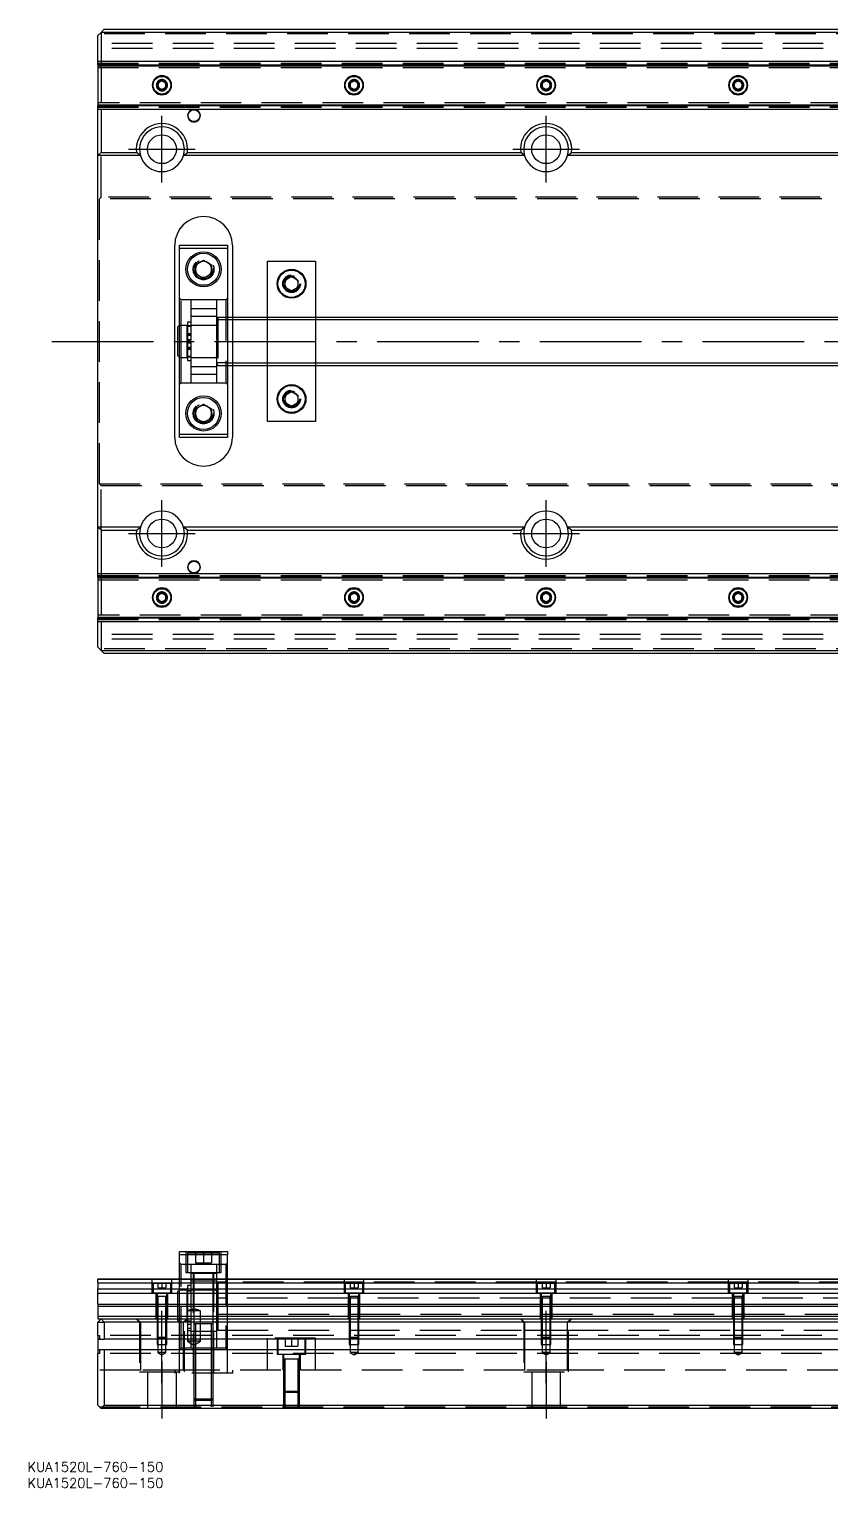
# Model space of a CAD drawing. Extents: x -21 to 1002, y -358 to 107.
# Drawn here: x -21.5 to 228.9, y -358.1 to 97.5 of the extents above; entities that cross this region are included whole.
import ezdxf

# ---------------------------------------------------------------- set-up
doc = ezdxf.new("R2010")
doc.units = 0
doc.linetypes.add('CENTER', pattern=[50.8, 31.75, -6.35, 6.35, -6.35])
doc.linetypes.add('DASHED', pattern=[19.05, 12.7, -6.35])
doc.layers.get('0').update_dxf_attribs({"linetype": 'CONTINUOUS'})
doc.layers.add('CENTER', color=1, linetype='CENTER')
doc.styles.get("Standard").update_dxf_attribs({"font": 'txt.shx', "height": 3, "bigfont": 'bigfont.shx'})

# ---------------------------------------------------------------- blocks, each defined once
blk = doc.blocks.new('*U2')
at = {"color": 7, "linetype": 'CONTINUOUS'}
blk.add_text('KUA1520L-760-150', height=3, dxfattribs=at).set_placement((-21.99, -358.05))
blk = doc.blocks.new('*U3')
at = {"color": 7, "linetype": 'CONTINUOUS'}
blk.add_text('KUA1520L-760-150', height=3, dxfattribs=at).set_placement((-21.99, -353.01))

msp = doc.modelspace()

# ---------------------------------------------------------------- linework, layer by layer
at = {"color": 7, "linetype": 'CONTINUOUS'}
for p, q in [((1, 96.5), (0, 95.5)), ((2, 97.5), (1, 96.5)), ((1, 96.5), (1, 87.5)), ((305, 96.5), (1, 96.5)), ((2, 97.5), (305, 97.5)), ((0, 87.5), (0, 95.5)), ((0, 86.32), (0, 87.5)), ((0, 87.5), (305, 87.5)), ((0, 86.32), (0, 86.1)), ((0, 86.32), (305, 86.32)), ((0, 86.1), (305, 86.1)), ((0, 86.1), (0, 73.9)), ((18.75, 80.72), (20, 81.44)), ((18.75, 79.28), (18.75, 80.72)), ((20, 78.56), (18.75, 79.28)), ((20, 81.44), (21.25, 80.72)), ((21.25, 79.28), (20, 78.56)), ((21.25, 80.72), (21.25, 79.28)), ((78.75, 80.72), (80, 81.44)), ((78.75, 79.28), (78.75, 80.72)), ((80, 78.56), (78.75, 79.28)), ((80, 81.44), (81.25, 80.72)), ((81.25, 79.28), (80, 78.56)), ((81.25, 80.72), (81.25, 79.28)), ((138.75, 80.72), (140, 81.44)), ((138.75, 79.28), (138.75, 80.72)), ((140, 78.56), (138.75, 79.28)), ((140, 81.44), (141.25, 80.72)), ((141.25, 79.28), (140, 78.56)), ((141.25, 80.72), (141.25, 79.28)), ((198.75, 80.72), (200, 81.44)), ((198.75, 79.28), (198.75, 80.72)), ((200, 78.56), (198.75, 79.28)), ((200, 81.44), (201.25, 80.72)), ((201.25, 79.28), (200, 78.56)), ((201.25, 80.72), (201.25, 79.28)), ((0, 73.9), (0, 73.68)), ((0, 73.9), (305, 73.9)), ((0, 72.5), (0, 73.68)), ((0, 73.68), (305, 73.68)), ((0, 58), (0, 72.5)), ((0, 72.5), (305, 72.5)), ((1, 72.5), (1, 59)), ((0, 58), (1, 59)), ((0, -58), (0, 58)), ((13.29, 58), (0, 58)), ((1, 59), (12.06, 59)), ((13.29, 58), (12.06, 59)), ((26.71, 58), (27.94, 59)), ((133.29, 58), (26.71, 58)), ((27.94, 59), (132.06, 59)), ((133.29, 58), (132.06, 59)), ((146.71, 58), (147.94, 59)), ((253.29, 58), (146.71, 58)), ((147.94, 59), (252.06, 59)), ((24, -30), (24, 30)), ((25.5, 29), (25.5, 30)), ((25.5, 30), (40.5, 30)), ((40.5, 29), (25.5, 29)), ((25.5, -29), (25.5, 29)), ((40.5, 30), (40.5, 29)), ((40.5, 29), (40.5, -29)), ((42, 30), (42, 7.5)), ((30.5, 23.94), (33, 25.39)), ((30.5, 21.06), (30.5, 23.94)), ((33, 25.39), (35.5, 23.94)), ((35.5, 23.94), (35.5, 21.06)), ((53, 7.5), (53, 25)), ((53, 25), (68, 25)), ((68, 25), (68, 7.5)), ((33, 19.61), (30.5, 21.06)), ((35.5, 21.06), (33, 19.61)), ((58.5, 19.15), (60.5, 20.31)), ((58.5, 16.85), (58.5, 19.15)), ((60.5, 20.31), (62.5, 19.15)), ((62.5, 19.15), (62.5, 16.85)), ((60.5, 15.69), (58.5, 16.85)), ((62.5, 16.85), (60.5, 15.69)), ((25.5, 5), (25, 4.5)), ((305, 7.5), (40.5, 7.5)), ((25, -4.5), (25, 4.5)), ((25, -4.5), (25.5, -5)), ((40.5, -7.5), (305, -7.5)), ((42, -7.5), (42, -30)), ((53, -25), (53, -7.5)), ((68, -7.5), (68, -25)), ((58.5, -16.85), (60.5, -15.69)), ((58.5, -19.15), (58.5, -16.85)), ((60.5, -15.69), (62.5, -16.85)), ((62.5, -16.85), (62.5, -19.15)), ((30.5, -21.06), (33, -19.61)), ((30.5, -23.94), (30.5, -21.06)), ((33, -19.61), (35.5, -21.06)), ((35.5, -21.06), (35.5, -23.94)), ((60.5, -20.31), (58.5, -19.15)), ((62.5, -19.15), (60.5, -20.31)), ((33, -25.39), (30.5, -23.94)), ((35.5, -23.94), (33, -25.39)), ((68, -25), (53, -25)), ((25.5, -30), (25.5, -29)), ((25.5, -29), (40.5, -29)), ((40.5, -30), (25.5, -30)), ((40.5, -29), (40.5, -30)), ((0, -72.5), (0, -58)), ((0, -58), (1, -59)), ((13.29, -58), (0, -58)), ((1, -59), (1, -72.5)), ((1, -59), (12.06, -59)), ((12.06, -59), (13.29, -58)), ((133.29, -58), (26.71, -58)), ((27.94, -59), (26.71, -58)), ((27.94, -59), (132.06, -59)), ((132.06, -59), (133.29, -58)), ((147.94, -59), (146.71, -58)), ((253.29, -58), (146.71, -58)), ((147.94, -59), (252.06, -59)), ((0, -73.68), (0, -72.5)), ((0, -72.5), (305, -72.5)), ((0, -73.68), (0, -73.9)), ((0, -73.68), (305, -73.68)), ((0, -73.9), (0, -86.1)), ((0, -73.9), (305, -73.9)), ((18.75, -79.28), (20, -78.56)), ((18.75, -80.72), (18.75, -79.28)), ((20, -81.44), (18.75, -80.72)), ((20, -78.56), (21.25, -79.28)), ((21.25, -80.72), (20, -81.44)), ((21.25, -79.28), (21.25, -80.72)), ((78.75, -79.28), (80, -78.56)), ((78.75, -80.72), (78.75, -79.28)), ((80, -81.44), (78.75, -80.72)), ((80, -78.56), (81.25, -79.28)), ((81.25, -80.72), (80, -81.44)), ((81.25, -79.28), (81.25, -80.72)), ((138.75, -79.28), (140, -78.56)), ((138.75, -80.72), (138.75, -79.28)), ((140, -81.44), (138.75, -80.72)), ((140, -78.56), (141.25, -79.28)), ((141.25, -80.72), (140, -81.44)), ((141.25, -79.28), (141.25, -80.72)), ((198.75, -79.28), (200, -78.56)), ((198.75, -80.72), (198.75, -79.28)), ((200, -81.44), (198.75, -80.72)), ((200, -78.56), (201.25, -79.28)), ((201.25, -80.72), (200, -81.44)), ((201.25, -79.28), (201.25, -80.72)), ((0, -86.1), (0, -86.32)), ((0, -86.1), (305, -86.1)), ((0, -87.5), (0, -86.32)), ((0, -86.32), (305, -86.32)), ((0, -95.5), (0, -87.5)), ((0, -87.5), (305, -87.5)), ((1, -87.5), (1, -96.5)), ((0, -95.5), (1, -96.5)), ((1, -96.5), (2, -97.5)), ((1, -96.5), (305, -96.5)), ((305, -97.5), (2, -97.5)), ((25.5, -284.29), (40.5, -284.29)), ((25.5, -285.29), (25.5, -284.29)), ((25.5, -292.79), (25.5, -285.29)), ((40.5, -285.29), (25.5, -285.29)), ((40.5, -284.29), (40.5, -285.29)), ((40.5, -292.79), (40.5, -285.29)), ((0, -292.79), (0, -292.92)), ((0, -292.79), (311.5, -292.79)), ((0, -294.01), (0, -292.92)), ((0, -292.92), (311.5, -292.92)), ((0, -294.01), (0, -295.88)), ((0, -294.01), (311.5, -294.01)), ((0, -297.23), (0, -295.88)), ((0, -295.88), (311.5, -295.88)), ((0, -300.71), (0, -297.23)), ((0, -297.23), (311.5, -297.23)), ((0, -300.71), (0, -301.29)), ((0, -300.71), (311.5, -300.71)), ((0, -301.29), (0, -304.49)), ((0, -301.29), (311.5, -301.29)), ((0, -304.49), (0, -305.29)), ((0, -304.49), (760, -304.49)), ((0, -306.29), (1, -305.29)), ((0, -305.29), (1, -305.29)), ((0, -310.44), (0, -306.29)), ((1, -305.29), (759, -305.29)), ((1, -305.29), (2, -306.29)), ((758, -306.29), (2, -306.29)), ((2, -306.29), (2, -311.59)), ((0, -310.44), (0, -311.59)), ((0, -310.44), (0.5, -310.44)), ((0, -311.59), (0, -314.99)), ((0.5, -311.59), (0, -311.59)), ((0.5, -310.44), (0.5, -311.59)), ((0.5, -311.59), (2, -311.59)), ((758, -311.59), (2, -311.59)), ((0, -314.99), (0, -316.14)), ((0, -314.99), (0.5, -314.99)), ((0.5, -316.14), (0, -316.14)), ((0, -332.29), (0, -316.14)), ((2, -314.99), (0.5, -314.99)), ((0.5, -314.99), (0.5, -316.14)), ((758, -314.99), (2, -314.99)), ((2, -314.99), (2, -332.29)), ((1, -333.29), (0, -332.29)), ((2, -332.29), (1, -333.29)), ((2, -332.29), (758, -332.29)), ((759, -333.29), (1, -333.29))]:
    msp.add_line(p, q, dxfattribs=at)
at = {"color": 3, "linetype": 'DASHED'}
for p, q in [((319.5, 96), (0.5, 96)), ((760, 93), (0, 93)), ((760, 91.5), (0, 91.5)), ((0, 86.91), (305, 86.91)), ((0, 86.7), (760, 86.7)), ((1, 87.5), (1, 72.5)), ((0, 86.26), (311.5, 86.26)), ((0, 85.5), (311.5, 85.5)), ((21.48, 80.26), (21.5, 80)), ((78.5, 80), (78.52, 80.22)), ((138.5, 80), (138.52, 80.22)), ((198.5, 80), (198.52, 80.22)), ((311.5, 74.5), (0, 74.5)), ((0, 73.74), (311.5, 73.74)), ((0, 73.3), (760, 73.3)), ((0, 73.09), (305, 73.09)), ((1, 45), (1, 59)), ((1, 45), (0.5, 44.5)), ((0.5, -44.5), (0.5, 44.5)), ((759.5, 44.5), (0.5, 44.5)), ((759, 45), (1, 45)), ((35.98, 22.86), (36, 22.5)), ((58, 18), (58.02, 18.3)), ((26, 13), (25.5, 13.5)), ((29, 13), (26, 13)), ((26, 0), (26, 13)), ((37, 13), (29, 13)), ((29, 13), (29, 0)), ((37, 10.2), (29, 10.2)), ((40, 13), (37, 13)), ((37, 13), (37, 0)), ((40.5, 13.5), (40, 13)), ((40, 13), (40, -13)), ((27.85, 5), (25.5, 5)), ((27.85, -5), (27.85, 5)), ((29, 4.8), (27.85, 4.8)), ((29, 6), (28, 6)), ((28, 6), (28, -6)), ((29, 4.65), (28, 4.65)), ((37, 7.8), (29, 7.8)), ((36.7, 5), (29, 5)), ((36.7, 5), (29, 5)), ((37, 5), (36.7, 5)), ((37.5, 7.5), (37, 7)), ((40.5, 6.75), (37, 6.75)), ((40.5, 7.5), (37.5, 7.5)), ((37.5, 7.5), (37.5, -7.5)), ((42, 7.5), (42, 2.5)), ((53, 2.5), (53, 7.5)), ((68, 7.5), (68, 2.5)), ((26, -13), (26, 0)), ((29, 2.4), (28, 2.4)), ((28, 2.34), (29, 2.34)), ((29, 1.8), (28, 1.8)), ((28, 0.6), (29, 0.6)), ((28, 0.3), (29, 0.3)), ((29, 0), (29, -13)), ((37, 0), (37, -13)), ((42, 2.5), (42, -2.5)), ((53, -2.5), (53, 2.5)), ((68, 2.5), (68, -2.5)), ((28, -0.3), (29, -0.3)), ((29, -0.6), (28, -0.6)), ((28, -1.8), (29, -1.8)), ((29, -2.34), (28, -2.34)), ((28, -2.4), (29, -2.4)), ((42, -2.5), (42, -7.5)), ((53, -7.5), (53, -2.5)), ((68, -2.5), (68, -7.5)), ((25.5, -5), (27.85, -5)), ((27.85, -4.8), (29, -4.8)), ((28, -4.65), (29, -4.65)), ((28, -6), (29, -6)), ((29, -5), (36.7, -5)), ((29, -5), (36.7, -5)), ((29, -7.8), (37, -7.8)), ((36.7, -5), (37, -5)), ((40.5, -6.75), (37, -6.75)), ((37, -7), (37.5, -7.5)), ((37.5, -7.5), (40.5, -7.5)), ((25.5, -13.5), (26, -13)), ((26, -13), (29, -13)), ((29, -10.2), (37, -10.2)), ((29, -13), (37, -13)), ((37, -13), (40, -13)), ((40, -13), (40.5, -13.5)), ((58, -18), (58.02, -17.7)), ((30, -22.5), (30.02, -22.15)), ((0.5, -44.5), (759.5, -44.5)), ((0.5, -44.5), (1, -45)), ((1, -59), (1, -45)), ((1, -45), (759, -45)), ((1, -72.5), (1, -87.5)), ((0, -73.09), (305, -73.09)), ((0, -73.3), (760, -73.3)), ((0, -73.74), (311.5, -73.74)), ((0, -74.5), (311.5, -74.5)), ((18.5, -80), (18.52, -79.78)), ((78.5, -80), (78.52, -79.78)), ((138.5, -80), (138.52, -79.78)), ((198.5, -80), (198.52, -79.75)), ((311.5, -85.5), (0, -85.5)), ((0, -86.26), (311.5, -86.26)), ((0, -86.7), (760, -86.7)), ((0, -86.91), (305, -86.91)), ((760, -91.5), (0, -91.5)), ((760, -93), (0, -93)), ((319.5, -96), (0.5, -96)), ((27.5, -284.29), (27.5, -290.79)), ((28, -284.79), (28, -290.79)), ((38, -284.79), (28, -284.79)), ((30.5, -284.79), (30.5, -287.79)), ((33, -284.79), (33, -287.79)), ((35.5, -284.79), (35.5, -287.79)), ((38, -290.79), (38, -284.79)), ((38.5, -290.79), (38.5, -284.29)), ((26, -288.29), (25.5, -287.79)), ((29, -288.29), (26, -288.29)), ((26, -314.29), (26, -288.29)), ((27.5, -290.79), (38.5, -290.79)), ((37, -288.29), (29, -288.29)), ((29, -288.29), (29, -290.79)), ((29, -290.79), (29, -292.79)), ((37, -291.09), (29, -291.09)), ((29.75, -290.79), (29.75, -322.29)), ((30, -290.79), (30, -292.79)), ((30.5, -287.79), (33, -287.79)), ((33, -287.79), (35.5, -287.79)), ((36, -292.79), (36, -290.79)), ((36.25, -322.29), (36.25, -290.79)), ((37, -288.29), (37, -290.79)), ((40, -288.29), (37, -288.29)), ((37, -290.79), (37, -292.79)), ((40.5, -287.79), (40, -288.29)), ((40, -288.29), (40, -314.29)), ((17, -297.29), (17, -292.79)), ((17.25, -294.29), (17.25, -297.29)), ((22.75, -294.29), (17.25, -294.29)), ((18.75, -294.29), (18.75, -295.59)), ((18.75, -295.59), (20, -295.59)), ((20, -294.29), (20, -295.59)), ((20, -295.59), (21.25, -295.59)), ((21.25, -294.29), (21.25, -295.59)), ((22.75, -297.29), (22.75, -294.29)), ((23, -292.79), (23, -297.29)), ((25.5, -305.29), (25.5, -292.79)), ((29, -294.84), (28, -294.84)), ((28, -294.84), (28, -302.79)), ((29, -292.79), (29, -302.4)), ((30, -293.49), (29, -293.49)), ((30, -292.79), (30, -302.29)), ((36, -293.49), (30, -293.49)), ((36, -305.29), (36, -292.79)), ((37, -293.49), (36, -293.49)), ((37, -292.79), (37, -305.29)), ((37.5, -293.79), (37, -294.29)), ((40.5, -293.79), (37.5, -293.79)), ((37.5, -293.79), (37.5, -301.29)), ((40.5, -305.29), (40.5, -292.79)), ((77, -293.79), (40.5, -293.79)), ((77, -297.29), (77, -292.79)), ((83, -293.79), (77, -293.79)), ((77.25, -294.29), (77.25, -297.29)), ((82.75, -294.29), (77.25, -294.29)), ((78.75, -294.29), (78.75, -295.59)), ((78.75, -295.59), (80, -295.59)), ((80, -294.29), (80, -295.59)), ((80, -295.59), (81.25, -295.59)), ((81.25, -294.29), (81.25, -295.59)), ((82.75, -297.29), (82.75, -294.29)), ((83, -292.79), (83, -297.29)), ((137, -293.79), (83, -293.79)), ((137, -297.29), (137, -292.79)), ((143, -293.79), (137, -293.79)), ((137.25, -294.29), (137.25, -297.29)), ((142.75, -294.29), (137.25, -294.29)), ((138.75, -294.29), (138.75, -295.59)), ((138.75, -295.59), (140, -295.59)), ((140, -294.29), (140, -295.59)), ((140, -295.59), (141.25, -295.59)), ((141.25, -294.29), (141.25, -295.59)), ((142.75, -297.29), (142.75, -294.29)), ((143, -292.79), (143, -297.29)), ((197, -293.79), (143, -293.79)), ((197, -297.29), (197, -292.79)), ((203, -293.79), (197, -293.79)), ((197.25, -294.29), (197.25, -297.29)), ((202.75, -294.29), (197.25, -294.29)), ((198.75, -294.29), (198.75, -295.59)), ((198.75, -295.59), (200, -295.59)), ((200, -294.29), (200, -295.59)), ((200, -295.59), (201.25, -295.59)), ((201.25, -294.29), (201.25, -295.59)), ((202.75, -297.29), (202.75, -294.29)), ((203, -292.79), (203, -297.29)), ((257, -293.79), (203, -293.79)), ((23, -297.29), (17, -297.29)), ((18.25, -305.29), (18.25, -297.29)), ((18.5, -297.29), (18.5, -298.29)), ((21.5, -298.29), (18.5, -298.29)), ((18.5, -298.29), (18.5, -298.3)), ((18.5, -298.29), (18.5, -305.29)), ((18.5, -298.29), (18.5, -298.29)), ((20, -298.29), (18.5, -298.29)), ((18.75, -298.29), (18.75, -305.29)), ((21.5, -298.29), (20, -298.29)), ((21.25, -305.29), (21.25, -298.29)), ((21.5, -298.29), (21.5, -297.29)), ((21.5, -298.3), (21.5, -298.29)), ((21.5, -298.29), (21.5, -298.29)), ((21.5, -305.29), (21.5, -298.29)), ((21.75, -297.29), (21.75, -305.29)), ((25.5, -296.29), (25, -296.79)), ((25, -301.29), (25, -296.79)), ((27.85, -296.29), (25.5, -296.29)), ((27.85, -301.29), (27.85, -296.29)), ((28, -296.49), (27.85, -296.49)), ((29, -296.49), (28, -296.49)), ((29, -296.64), (28, -296.64)), ((30, -296.29), (29, -296.29)), ((36, -296.29), (30, -296.29)), ((36.7, -296.29), (36, -296.29)), ((37, -296.29), (36.7, -296.29)), ((40.5, -298.79), (37, -298.79)), ((78.25, -298.79), (40.5, -298.79)), ((83, -297.29), (77, -297.29)), ((78.25, -305.29), (78.25, -297.29)), ((78.5, -298.79), (78.25, -298.79)), ((78.5, -297.29), (78.5, -298.29)), ((78.5, -298.29), (78.5, -298.3)), ((78.5, -298.29), (78.5, -305.29)), ((78.5, -298.29), (78.5, -298.29)), ((80, -298.29), (78.5, -298.29)), ((78.75, -298.79), (78.5, -298.79)), ((78.75, -298.29), (78.75, -305.29)), ((81.25, -298.79), (78.75, -298.79)), ((81.5, -298.29), (80, -298.29)), ((81.25, -305.29), (81.25, -298.29)), ((81.5, -298.79), (81.25, -298.79)), ((81.5, -298.29), (81.5, -297.29)), ((81.5, -298.3), (81.5, -298.29)), ((81.5, -298.29), (81.5, -298.29)), ((81.5, -305.29), (81.5, -298.29)), ((81.75, -298.79), (81.5, -298.79)), ((81.75, -297.29), (81.75, -305.29)), ((138.25, -298.79), (81.75, -298.79)), ((143, -297.29), (137, -297.29)), ((138.25, -305.29), (138.25, -297.29)), ((138.5, -298.79), (138.25, -298.79)), ((138.5, -297.29), (138.5, -298.29)), ((141.5, -298.29), (138.5, -298.29)), ((138.5, -298.29), (138.5, -305.29)), ((138.5, -298.29), (138.5, -298.29)), ((138.5, -298.29), (138.5, -298.3)), ((140, -298.29), (138.5, -298.29)), ((138.75, -298.79), (138.5, -298.79)), ((138.75, -298.29), (138.75, -305.29)), ((141.25, -298.79), (138.75, -298.79)), ((141.5, -298.29), (140, -298.29)), ((141.25, -305.29), (141.25, -298.29)), ((141.5, -298.79), (141.25, -298.79)), ((141.5, -298.29), (141.5, -297.29)), ((141.5, -298.29), (141.5, -298.29)), ((141.5, -305.29), (141.5, -298.29)), ((141.5, -298.3), (141.5, -298.29)), ((141.75, -298.79), (141.5, -298.79)), ((141.75, -297.29), (141.75, -305.29)), ((198.25, -298.79), (141.75, -298.79)), ((203, -297.29), (197, -297.29)), ((198.25, -305.29), (198.25, -297.29)), ((198.5, -298.79), (198.25, -298.79)), ((198.5, -297.29), (198.5, -298.29)), ((200, -298.29), (198.5, -298.29)), ((198.5, -298.29), (198.5, -305.29)), ((198.5, -298.29), (198.5, -298.29)), ((198.5, -298.29), (198.5, -298.3)), ((201.5, -298.29), (198.5, -298.29)), ((198.75, -298.79), (198.5, -298.79)), ((198.75, -298.29), (198.75, -305.29)), ((201.25, -298.79), (198.75, -298.79)), ((201.5, -298.29), (200, -298.29)), ((201.25, -305.29), (201.25, -298.29)), ((201.5, -298.79), (201.25, -298.79)), ((201.5, -298.29), (201.5, -297.29)), ((201.5, -298.29), (201.5, -298.29)), ((201.5, -305.29), (201.5, -298.29)), ((201.5, -298.3), (201.5, -298.29)), ((201.75, -298.79), (201.5, -298.79)), ((201.75, -297.29), (201.75, -305.29)), ((258.25, -298.79), (201.75, -298.79)), ((0, -301.29), (311.5, -301.29)), ((25, -305.29), (25, -301.29)), ((27.85, -305.32), (27.85, -301.29)), ((28, -302.79), (28, -305.29)), ((32, -302.79), (28, -302.79)), ((29, -302.4), (29, -305.29)), ((30.06, -302.29), (29.94, -302.29)), ((30, -302.29), (30, -305.29)), ((32, -305.29), (32, -302.79)), ((37, -303.79), (40.5, -303.79)), ((37.5, -301.29), (37.5, -305.29)), ((40.5, -303.79), (78.25, -303.79)), ((78.25, -303.79), (78.5, -303.79)), ((78.5, -303.79), (78.75, -303.79)), ((78.75, -303.79), (81.25, -303.79)), ((81.25, -303.79), (81.5, -303.79)), ((81.5, -303.79), (81.75, -303.79)), ((81.75, -303.79), (138.25, -303.79)), ((138.25, -303.79), (138.5, -303.79)), ((138.5, -303.79), (138.75, -303.79)), ((138.75, -303.79), (141.25, -303.79)), ((141.25, -303.79), (141.5, -303.79)), ((141.5, -303.79), (141.75, -303.79)), ((141.75, -303.79), (198.25, -303.79)), ((198.25, -303.79), (198.5, -303.79)), ((198.5, -303.79), (198.75, -303.79)), ((198.75, -303.79), (201.25, -303.79)), ((201.25, -303.79), (201.5, -303.79)), ((201.5, -303.79), (201.75, -303.79)), ((201.75, -303.79), (248, -303.79)), ((0, -306.29), (2, -306.29)), ((12, -305.29), (13, -306.29)), ((12.06, -305.29), (13.29, -306.29)), ((13, -306.29), (13, -321.79)), ((13.29, -306.29), (13.29, -311.59)), ((18.5, -305.29), (18.5, -311.04)), ((18.5, -305.29), (18.5, -311.04)), ((18.75, -305.29), (18.75, -311.29)), ((21.25, -311.29), (21.25, -305.29)), ((21.5, -311.04), (21.5, -305.29)), ((21.5, -311.04), (21.5, -305.29)), ((25, -305.79), (25, -305.29)), ((25, -305.79), (25.5, -306.29)), ((25.5, -311.59), (25.5, -305.29)), ((27.94, -305.29), (26.71, -306.29)), ((26.71, -311.59), (26.71, -306.29)), ((27, -306.29), (28, -305.29)), ((27, -321.79), (27, -306.29)), ((27.85, -306.29), (27.85, -305.32)), ((27.85, -306.09), (28, -306.09)), ((28, -305.29), (28, -311.59)), ((28, -305.93), (29, -305.93)), ((28, -305.93), (29, -305.93)), ((28, -306.09), (29, -306.09)), ((29, -307.03), (28, -307.03)), ((28, -308.23), (29, -308.23)), ((28, -308.93), (29, -308.93)), ((29, -305.29), (29, -311.59)), ((29, -309.09), (30, -309.09)), ((30, -305.29), (30, -306.79)), ((30, -306.79), (30, -311.59)), ((32, -306.79), (30, -306.79)), ((30, -306.79), (30, -306.8)), ((30, -306.79), (30, -306.79)), ((30, -309.09), (30.5, -309.09)), ((30.5, -306.79), (30.5, -311.59)), ((30.5, -309.09), (32, -309.09)), ((32, -311.59), (32, -305.29)), ((36, -306.79), (32, -306.79)), ((32, -309.09), (35.5, -309.09)), ((35.5, -311.59), (35.5, -306.79)), ((35.5, -309.09), (36, -309.09)), ((36, -306.79), (36, -305.29)), ((36, -311.59), (36, -306.79)), ((36, -306.79), (36, -306.79)), ((36, -306.8), (36, -306.79)), ((36, -309.09), (37, -309.09)), ((37, -305.29), (37, -311.59)), ((37, -308.29), (37.5, -308.79)), ((37.5, -305.29), (37.5, -308.79)), ((37.5, -308.79), (40.5, -308.79)), ((40.5, -311.59), (40.5, -305.29)), ((40.5, -308.79), (78.5, -308.79)), ((78.5, -305.29), (78.5, -311.04)), ((78.5, -305.29), (78.5, -311.04)), ((78.5, -308.79), (78.75, -308.79)), ((78.75, -305.29), (78.75, -311.29)), ((78.75, -308.79), (81.25, -308.79)), ((81.25, -311.29), (81.25, -305.29)), ((81.25, -308.79), (81.5, -308.79)), ((81.5, -311.04), (81.5, -305.29)), ((81.5, -311.04), (81.5, -305.29)), ((81.5, -308.79), (133.29, -308.79)), ((132, -305.29), (133, -306.29)), ((132.06, -305.29), (133.29, -306.29)), ((133, -306.29), (133, -321.79)), ((133.29, -306.29), (133.29, -311.59)), ((133.29, -308.79), (138.5, -308.79)), ((138.5, -305.29), (138.5, -311.04)), ((138.5, -305.29), (138.5, -311.04)), ((138.5, -308.79), (138.75, -308.79)), ((138.75, -305.29), (138.75, -311.29)), ((138.75, -308.79), (141.25, -308.79)), ((141.25, -311.29), (141.25, -305.29)), ((141.25, -308.79), (141.5, -308.79)), ((141.5, -311.04), (141.5, -305.29)), ((141.5, -311.04), (141.5, -305.29)), ((141.5, -308.79), (146.71, -308.79)), ((147.94, -305.29), (146.71, -306.29)), ((146.71, -311.59), (146.71, -306.29)), ((146.71, -308.79), (198.5, -308.79)), ((147, -306.29), (148, -305.29)), ((147, -321.79), (147, -306.29)), ((198.5, -305.29), (198.5, -311.04)), ((198.5, -305.29), (198.5, -311.04)), ((198.5, -308.79), (198.75, -308.79)), ((198.75, -305.29), (198.75, -311.29)), ((198.75, -308.79), (201.25, -308.79)), ((201.25, -311.29), (201.25, -305.29)), ((201.25, -308.79), (201.5, -308.79)), ((201.5, -311.04), (201.5, -305.29)), ((201.5, -311.04), (201.5, -305.29)), ((201.5, -308.79), (248, -308.79)), ((759.5, -310.44), (0.5, -310.44)), ((13.29, -311.59), (13.29, -314.99)), ((18.5, -311.04), (18.75, -311.29)), ((18.5, -311.04), (18.5, -311.59)), ((18.5, -311.04), (21.5, -311.04)), ((18.5, -311.59), (18.5, -313.29)), ((18.5, -313.29), (21.5, -313.29)), ((18.75, -311.29), (18.75, -313.29)), ((21.25, -311.29), (18.75, -311.29)), ((18.75, -313.29), (18.75, -315.79)), ((21.25, -311.29), (21.5, -311.04)), ((21.25, -313.29), (21.25, -311.29)), ((21.25, -315.79), (21.25, -313.29)), ((21.5, -311.59), (21.5, -311.04)), ((21.5, -313.29), (21.5, -311.59)), ((25.5, -314.99), (25.5, -311.59)), ((25.5, -314.79), (26, -314.29)), ((26, -314.29), (29, -314.29)), ((26.71, -314.99), (26.71, -311.59)), ((28, -311.59), (28, -311.66)), ((28, -311.66), (28, -312.29)), ((28, -311.66), (28.17, -312.29)), ((32, -311.66), (28, -311.66)), ((28, -312.29), (30, -313.45)), ((32, -312.29), (28, -312.29)), ((29, -311.49), (37, -311.49)), ((29, -311.59), (29, -312.29)), ((29, -312.29), (29, -314.29)), ((29, -314.29), (30, -314.29)), ((30, -311.59), (30, -312.29)), ((30, -312.29), (30, -314.99)), ((30, -313.45), (32, -312.29)), ((30, -314.29), (30.5, -314.29)), ((30.5, -311.59), (30.5, -312.29)), ((30.5, -312.29), (30.5, -314.99)), ((30.5, -314.29), (35.5, -314.29)), ((31.83, -312.29), (32, -311.66)), ((32, -311.66), (32, -311.59)), ((32, -312.29), (32, -311.66)), ((35.5, -314.99), (35.5, -311.59)), ((35.5, -314.29), (36, -314.29)), ((36, -314.99), (36, -311.59)), ((36, -314.29), (37, -314.29)), ((37, -311.59), (37, -314.29)), ((37, -314.29), (40, -314.29)), ((40, -314.29), (40.5, -314.79)), ((40.5, -314.99), (40.5, -311.59)), ((68, -311.29), (53, -311.29)), ((53, -311.59), (53, -311.29)), ((53, -314.99), (53, -311.59)), ((56, -311.29), (56, -316.29)), ((56.25, -311.29), (56.25, -311.59)), ((56.25, -311.59), (56.25, -314.99)), ((58.5, -311.29), (58.5, -313.79)), ((58.5, -313.79), (60.5, -313.79)), ((60.5, -311.29), (60.5, -313.79)), ((60.5, -313.79), (62.5, -313.79)), ((62.5, -311.29), (62.5, -313.79)), ((64.75, -311.59), (64.75, -311.29)), ((64.75, -314.99), (64.75, -311.59)), ((65, -316.29), (65, -311.29)), ((68, -311.59), (68, -311.29)), ((68, -314.99), (68, -311.59)), ((78.5, -311.04), (78.75, -311.29)), ((78.5, -311.04), (78.5, -311.59)), ((78.5, -311.04), (81.5, -311.04)), ((78.5, -311.59), (78.5, -313.29)), ((78.5, -313.29), (81.5, -313.29)), ((78.75, -311.29), (78.75, -313.29)), ((81.25, -311.29), (78.75, -311.29)), ((78.75, -313.29), (78.75, -315.79)), ((81.25, -311.29), (81.5, -311.04)), ((81.25, -313.29), (81.25, -311.29)), ((81.25, -315.79), (81.25, -313.29)), ((81.5, -311.59), (81.5, -311.04)), ((81.5, -313.29), (81.5, -311.59)), ((133.29, -311.59), (133.29, -314.99)), ((138.5, -311.04), (138.75, -311.29)), ((138.5, -311.04), (138.5, -311.59)), ((138.5, -311.04), (141.5, -311.04)), ((138.5, -311.59), (138.5, -313.29)), ((138.5, -313.29), (141.5, -313.29)), ((138.75, -311.29), (138.75, -313.29)), ((141.25, -311.29), (138.75, -311.29)), ((138.75, -313.29), (138.75, -315.79)), ((141.25, -311.29), (141.5, -311.04)), ((141.25, -313.29), (141.25, -311.29)), ((141.25, -315.79), (141.25, -313.29)), ((141.5, -311.59), (141.5, -311.04)), ((141.5, -313.29), (141.5, -311.59)), ((146.71, -314.99), (146.71, -311.59)), ((198.5, -311.04), (198.75, -311.29)), ((198.5, -311.04), (198.5, -311.59)), ((198.5, -311.04), (201.5, -311.04)), ((198.5, -311.59), (198.5, -313.29)), ((198.5, -313.29), (201.5, -313.29)), ((198.75, -311.29), (198.75, -313.29)), ((201.25, -311.29), (198.75, -311.29)), ((198.75, -313.29), (198.75, -315.79)), ((201.25, -311.29), (201.5, -311.04)), ((201.25, -313.29), (201.25, -311.29)), ((201.25, -315.79), (201.25, -313.29)), ((201.5, -311.59), (201.5, -311.04)), ((201.5, -313.29), (201.5, -311.59)), ((759.5, -316.14), (0.5, -316.14)), ((13.29, -314.99), (13.29, -321.29)), ((18.75, -315.79), (20, -316.52)), ((21.25, -315.79), (18.75, -315.79)), ((20, -316.52), (21.25, -315.79)), ((25.5, -321.29), (25.5, -314.99)), ((26.71, -321.29), (26.71, -314.99)), ((30, -314.99), (30, -322.29)), ((30.5, -314.99), (30.5, -322.29)), ((35.5, -322.29), (35.5, -314.99)), ((36, -322.29), (36, -314.99)), ((40.5, -322.29), (40.5, -314.99)), ((53, -321.29), (53, -314.99)), ((56, -316.29), (65, -316.29)), ((56.25, -314.99), (56.25, -316.29)), ((57.75, -316.29), (57.75, -321.29)), ((58, -316.29), (58, -317.89)), ((63, -317.89), (58, -317.89)), ((58, -317.89), (58, -317.9)), ((58, -317.89), (58, -321.29)), ((58, -317.89), (58, -317.89)), ((58.4, -317.89), (58.4, -321.29)), ((62.6, -321.29), (62.6, -317.89)), ((63, -317.89), (63, -316.29)), ((63, -317.9), (63, -317.89)), ((63, -317.89), (63, -317.89)), ((63, -321.29), (63, -317.89)), ((63.25, -321.29), (63.25, -316.29)), ((64.75, -316.29), (64.75, -314.99)), ((68, -321.29), (68, -314.99)), ((78.75, -315.79), (80, -316.52)), ((81.25, -315.79), (78.75, -315.79)), ((80, -316.52), (81.25, -315.79)), ((133.29, -314.99), (133.29, -321.29)), ((138.75, -315.79), (140, -316.52)), ((141.25, -315.79), (138.75, -315.79)), ((140, -316.52), (141.25, -315.79)), ((146.71, -321.29), (146.71, -314.99)), ((198.75, -315.79), (200, -316.52)), ((201.25, -315.79), (198.75, -315.79)), ((200, -316.52), (201.25, -315.79)), ((13.29, -321.29), (0, -321.29)), ((13, -321.79), (27, -321.79)), ((26.71, -321.29), (13.29, -321.29)), ((15.5, -321.79), (15.5, -333.29)), ((24, -321.29), (24, -322.29)), ((42, -322.29), (24, -322.29)), ((24.5, -333.29), (24.5, -321.79)), ((25.5, -322.29), (25.5, -321.29)), ((133.29, -321.29), (26.71, -321.29)), ((30, -322.29), (30, -330.29)), ((30, -322.29), (30, -330.29)), ((30.5, -322.29), (30.5, -330.79)), ((35.5, -330.79), (35.5, -322.29)), ((36, -330.29), (36, -322.29)), ((36, -330.29), (36, -322.29)), ((42, -321.29), (42, -322.29)), ((58, -321.29), (58, -327.89)), ((58, -321.29), (58, -327.89)), ((58.4, -321.29), (58.4, -328.29)), ((62.6, -328.29), (62.6, -321.29)), ((63, -327.89), (63, -321.29)), ((63, -327.89), (63, -321.29)), ((133, -321.79), (147, -321.79)), ((146.71, -321.29), (133.29, -321.29)), ((135.5, -321.79), (135.5, -333.29)), ((144.5, -333.29), (144.5, -321.79)), ((253.29, -321.29), (146.71, -321.29)), ((58, -327.89), (58.4, -328.29)), ((58, -327.89), (58, -332.79)), ((58, -327.89), (63, -327.89)), ((62.6, -328.29), (63, -327.89)), ((63, -332.79), (63, -327.89)), ((30, -330.29), (30.5, -330.79)), ((30, -330.29), (30, -332.79)), ((30, -330.29), (36, -330.29)), ((30.5, -330.79), (30.5, -332.79)), ((35.5, -330.79), (30.5, -330.79)), ((35.5, -330.79), (36, -330.29)), ((35.5, -332.79), (35.5, -330.79)), ((36, -332.79), (36, -330.29)), ((58.4, -328.29), (58.4, -332.79)), ((62.6, -328.29), (58.4, -328.29)), ((62.6, -332.79), (62.6, -328.29)), ((0.5, -332.79), (759.5, -332.79))]:
    msp.add_line(p, q, dxfattribs=at)
at = {"color": 3, "linetype": 'CONTINUOUS'}
for p, q in [((305, 6.75), (40.5, 6.75)), ((40.5, -6.75), (305, -6.75))]:
    msp.add_line(p, q, dxfattribs=at)
at = {"color": 7, "linetype": 'CONTINUOUS'}
for centre, radius in [((20, 80), 2.75), ((80, 80), 2.75), ((140, 80), 2.75), ((200, 80), 2.75), ((20, 60), 4.5), ((140, 60), 4.5), ((33, 22.5), 5.5), ((33, 22.5), 5), ((60.5, 18), 4.5), ((60.5, 18), 4.25), ((60.5, -18), 4.5), ((33, -22.5), 5.5), ((33, -22.5), 5), ((60.5, -18), 4.25), ((20, -60), 4.5), ((140, -60), 4.5), ((20, -80), 2.75), ((80, -80), 2.75), ((140, -80), 2.75), ((200, -80), 2.75)]:
    msp.add_circle(centre, radius, dxfattribs=at)
at = {"color": 3, "linetype": 'DASHED'}
for centre, radius in [((20, 80), 1.5), ((80, 80), 1.5), ((140, 80), 1.5), ((200, 80), 1.5), ((33, 22.5), 3.25), ((33, 22.5), 3), ((60.5, 18), 2.75), ((60.5, 18), 2.5), ((60.5, -18), 2.75), ((60.5, -18), 2.5), ((33, -22.5), 3.25), ((33, -22.5), 3), ((20, -80), 1.5), ((80, -80), 1.5), ((140, -80), 1.5), ((200, -80), 1.5)]:
    msp.add_circle(centre, radius, dxfattribs=at)
at = {"color": 3, "linetype": 'CONTINUOUS'}
for centre in [(30, 70.5), (30, -70.5)]:
    msp.add_circle(centre, 1.83, dxfattribs=at)
at = {"color": 7, "linetype": 'CONTINUOUS'}
for centre, radius, start, end in [((20, 80), 3, 0, 180), ((80, 80), 3, 0, 180), ((140, 80), 3, 0, 180), ((200, 80), 3, 0, 180), ((20, 80), 3, 180, 0), ((80, 80), 3, 180, 0), ((140, 80), 3, 180, 0), ((200, 80), 3, 180, 0), ((30, 70.5), 2, 180, 90), ((30, 70.5), 2, 90, 180), ((20, 60), 8, 352.8192, 187.1808), ((20, 60), 7, 343.3985, 196.6015), ((140, 60), 8, 352.8192, 187.1808), ((140, 60), 7, 343.3985, 196.6015), ((20, 60), 7, 196.6015, 343.3985), ((140, 60), 7, 196.6015, 343.3985), ((33, 30), 9, 0, 180), ((33, -30), 9, 180, 0), ((20, -60), 7, 16.6015, 163.3985), ((140, -60), 7, 16.6015, 163.3985), ((20, -60), 8, 172.8192, 7.1808), ((20, -60), 7, 163.3985, 16.6015), ((140, -60), 8, 172.8192, 7.1808), ((140, -60), 7, 163.3985, 16.6015), ((30, -70.5), 2, 270, 180), ((30, -70.5), 2, 180, 270), ((20, -80), 3, 0, 180), ((80, -80), 3, 0, 180), ((140, -80), 3, 0, 180), ((200, -80), 3, 0, 180), ((20, -80), 3, 180, 0), ((80, -80), 3, 180, 0), ((140, -80), 3, 180, 0), ((200, -80), 3, 180, 0)]:
    msp.add_arc(centre, radius, start, end, dxfattribs=at)
at = {"color": 3, "linetype": 'DASHED'}
for centre, radius, start, end in [((20, 80), 1.75, 0, 180), ((20, 80), 1.75, 180, 0), ((20, 80), 1.25, 120, 180), ((20, 80), 1.25, 180, 240), ((20, 80), 1.25, 60, 120), ((20, 80), 1.25, 240, 300), ((20, 80), 1.25, 0, 60), ((20, 80), 1.25, 300, 0), ((80, 80), 1.75, 0, 180), ((80, 80), 1.75, 180, 0), ((80, 80), 1.25, 120, 180), ((80, 80), 1.25, 180, 240), ((80, 80), 1.25, 60, 120), ((80, 80), 1.25, 240, 300), ((80, 80), 1.25, 0, 60), ((80, 80), 1.25, 300, 0), ((140, 80), 1.75, 0, 180), ((140, 80), 1.75, 180, 0), ((140, 80), 1.25, 120, 180), ((140, 80), 1.25, 180, 240), ((140, 80), 1.25, 60, 120), ((140, 80), 1.25, 240, 300), ((140, 80), 1.25, 0, 60), ((140, 80), 1.25, 300, 0), ((200, 80), 1.75, 0, 180), ((200, 80), 1.75, 180, 0), ((200, 80), 1.25, 120, 180), ((200, 80), 1.25, 180, 240), ((200, 80), 1.25, 60, 120), ((200, 80), 1.25, 240, 300), ((200, 80), 1.25, 0, 60), ((200, 80), 1.25, 300, 0), ((33, 22.5), 2.5, 120, 180), ((33, 22.5), 2.5, 60, 120), ((33, 22.5), 2.5, 0, 60), ((33, 22.5), 2.5, 180, 240), ((33, 22.5), 2.5, 240, 300), ((33, 22.5), 2.5, 300, 0), ((60.5, 18), 2.1, 162.2472, 180), ((60.5, 18), 2.1, 137.7528, 162.2472), ((60.5, 18), 2.1, 102.2472, 137.7528), ((60.5, 18), 2.1, 77.7528, 102.2472), ((60.5, 18), 2.1, 42.2472, 77.7528), ((60.5, 18), 2.1, 17.7528, 42.2472), ((60.5, 18), 2.1, 342.2472, 17.7528), ((60.5, 18), 2.1, 180, 197.7528), ((60.5, 18), 2.1, 197.7528, 222.2472), ((60.5, 18), 2.1, 222.2472, 257.7528), ((60.5, 18), 2.1, 257.7528, 282.2472), ((60.5, 18), 2.1, 282.2472, 317.7528), ((60.5, 18), 2.1, 317.7528, 342.2472), ((36.7, 5.3), 0.3, 270, 360), ((36.7, -5.3), 0.3, 0, 90), ((60.5, -18), 2.1, 162.2472, 180), ((60.5, -18), 2.1, 180, 197.7528), ((60.5, -18), 2.1, 137.7528, 162.2472), ((60.5, -18), 2.1, 102.2472, 137.7528), ((60.5, -18), 2.1, 77.7528, 102.2472), ((60.5, -18), 2.1, 42.2472, 77.7528), ((60.5, -18), 2.1, 17.7528, 42.2472), ((60.5, -18), 2.1, 342.2472, 17.7528), ((33, -22.5), 2.5, 120, 180), ((33, -22.5), 2.5, 180, 240), ((33, -22.5), 2.5, 60, 120), ((33, -22.5), 2.5, 0, 60), ((33, -22.5), 2.5, 300, 0), ((60.5, -18), 2.1, 197.7528, 222.2472), ((60.5, -18), 2.1, 222.2472, 257.7528), ((60.5, -18), 2.1, 257.7528, 282.2472), ((60.5, -18), 2.1, 282.2472, 317.7528), ((60.5, -18), 2.1, 317.7528, 342.2472), ((33, -22.5), 2.5, 240, 300), ((20, -80), 1.75, 0, 180), ((20, -80), 1.75, 180, 0), ((20, -80), 1.25, 120, 180), ((20, -80), 1.25, 180, 240), ((20, -80), 1.25, 60, 120), ((20, -80), 1.25, 240, 300), ((20, -80), 1.25, 0, 60), ((20, -80), 1.25, 300, 0), ((80, -80), 1.75, 0, 180), ((80, -80), 1.75, 180, 0), ((80, -80), 1.25, 120, 180), ((80, -80), 1.25, 180, 240), ((80, -80), 1.25, 60, 120), ((80, -80), 1.25, 240, 300), ((80, -80), 1.25, 0, 60), ((80, -80), 1.25, 300, 0), ((140, -80), 1.75, 0, 180), ((140, -80), 1.75, 180, 0), ((140, -80), 1.25, 120, 180), ((140, -80), 1.25, 180, 240), ((140, -80), 1.25, 60, 120), ((140, -80), 1.25, 240, 300), ((140, -80), 1.25, 0, 60), ((140, -80), 1.25, 300, 0), ((200, -80), 1.75, 0, 180), ((200, -80), 1.75, 180, 0), ((200, -80), 1.25, 120, 180), ((200, -80), 1.25, 180, 240), ((200, -80), 1.25, 60, 120), ((200, -80), 1.25, 240, 300), ((200, -80), 1.25, 0, 60), ((200, -80), 1.25, 300, 0), ((36.7, -295.99), 0.3, 270, 360), ((29.94, -306.29), 4, 90, 118.9695), ((30.06, -306.29), 4, 61.0305, 90), ((36.7, -306.59), 0.3, 0, 90)]:
    msp.add_arc(centre, radius, start, end, dxfattribs=at)
at = {"layer": 'CENTER', "color": 1, "linetype": 'CENTER'}
for p, q in [((20, 49.6), (20, 70.4)), ((140, 49.6), (140, 70.4)), ((9.6, 60), (30.4, 60)), ((129.6, 60), (150.4, 60)), ((-14.36, 0), (815.5, 0)), ((20, -70.4), (20, -49.6)), ((140, -70.4), (140, -49.6)), ((9.6, -60), (30.4, -60)), ((129.6, -60), (150.4, -60)), ((20, -325.34), (20, -302.74)), ((140, -325.34), (140, -302.74)), ((20, -318.64), (20, -336.44)), ((140, -318.64), (140, -336.44))]:
    msp.add_line(p, q, dxfattribs=at)

# ---------------------------------------------------------------- block references
at = {"color": 7, "linetype": 'CONTINUOUS'}
for name in ['*U3', '*U2']:
    msp.add_blockref(name, (0, 0), dxfattribs=at)

doc.saveas('drawing.dxf')
